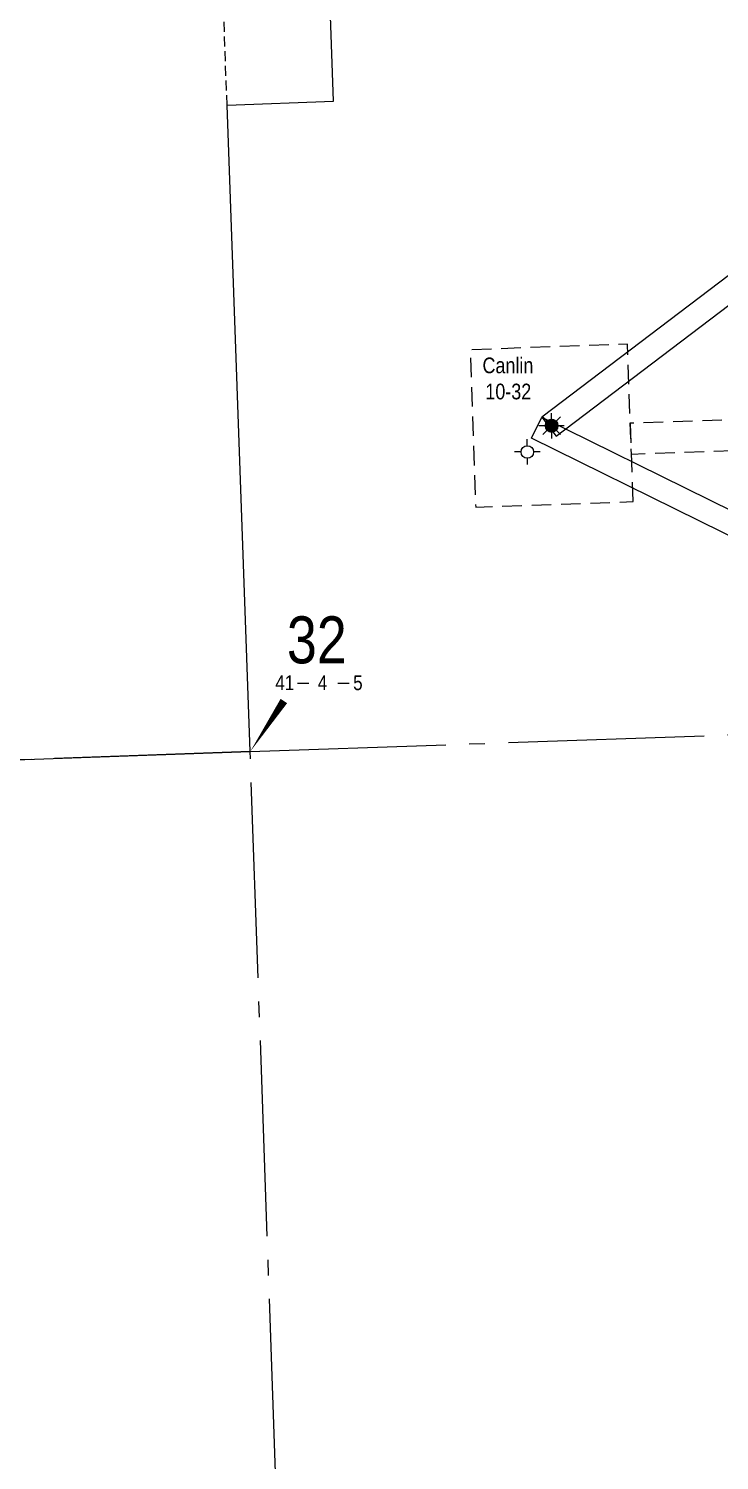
# Model space of a CAD drawing. Extents: x 665644 to 688844, y 5825051 to 5844826.
# Drawn here: x 666454 to 666895, y 5827278 to 5828192 of the extents above; entities that cross this region are included whole.
import ezdxf
from ezdxf.enums import TextEntityAlignment as Align

# ---------------------------------------------------------------- set-up
doc = ezdxf.new("R2010")
doc.units = 0
doc.header["$LTSCALE"] = 5
for name, pattern in [('foc-ACCESSROAD', [3.75, 2.5, -1.25]), ('foc-QUARTERLINE', [33, 25, -3, 2, -3]), ('foc-TRAV', [1.875, 1.25, -0.625])]:
    doc.linetypes.add(name, pattern=pattern)
for name, color, linetype in [('10', 1, 'Continuous'), ('9', 3, 'Continuous'), ('F-AR', 190, 'foc-ACCESSROAD'), ('F-RW', 190, 'Continuous'), ('F-WS', 190, 'foc-ACCESSROAD'), ('F-WS-S', 190, 'Continuous'), ('L-QSEC', 8, 'foc-QUARTERLINE'), ('L-SECLBL', 7, 'Continuous'), ('L-TITLEDB', 4, 'Continuous')]:
    doc.layers.add(name, color=color, linetype=linetype)
doc.layers.add('F-WS-T', color=190, linetype='Continuous', lineweight=9)
doc.styles.add('175L', font='ARIALN.TTF', dxfattribs={"height": 20})
doc.styles.add('80L', font='ARIALN.TTF', dxfattribs={"height": 10})
doc.styles.add('SIMPLEX', font='ARIALN.TTF')

# ---------------------------------------------------------------- blocks, each defined once
blk = doc.blocks.new('L-SECLBL')
at = {"layer": '9', "color": 7}
for p, q in [((-5.08, -27.83), (-12.29, -27.83)), ((20.7, -27.83), (13.5, -27.83))]:
    blk.add_line(p, q, dxfattribs=at)
at = {"layer": '10', "color": 2, "style": 'SIMPLEX'}
blk.add_attdef('SEC', text='', height=30, dxfattribs=at).set_placement((0, 0), align=Align.MIDDLE)
at = {"layer": '10', "color": 5, "style": '80L'}
blk.add_attdef('TWP', text='', height=9.5, dxfattribs=at).set_placement((-14.43, -27.37), align=Align.MIDDLE_RIGHT)
blk.add_attdef('RGE', text='', height=9.5, dxfattribs=at).set_placement((3.62, -27.37), align=Align.MIDDLE_CENTER)
blk.add_attdef('MER', text='', height=9.5, dxfattribs=at).set_placement((23.17, -27.37), align=Align.MIDDLE_LEFT)
blk = doc.blocks.new('GABD')
for p, q in [((-0.81, 0), (-1.62, 0)), ((0, 0.81), (0, 1.62)), ((1.62, 0), (0.81, 0)), ((0, -0.81), (0, -1.62))]:
    blk.add_line(p, q)
blk.add_circle((0, 0), 0.8)
blk = doc.blocks.new('GAS')
h = blk.add_hatch(color=255)
h.dxf.hatch_style = 1
edge = h.paths.add_edge_path()
edge.add_arc((0, 0), 0.9, 0, 360)
for p, q in [((-0.81, 0), (-1.62, 0)), ((-0.57, 0.57), (-1.14, 1.14)), ((0, 0.81), (0, 1.62)), ((0.57, 0.57), (1.14, 1.14)), ((1.62, 0), (0.81, 0)), ((-0.57, -0.57), (-1.14, -1.14)), ((0, -0.81), (0, -1.62)), ((1.14, -1.14), (0.57, -0.57))]:
    blk.add_line(p, q)
blk.add_circle((0, 0), 0.8)

msp = doc.modelspace()

# ---------------------------------------------------------------- linework, layer by layer
at = {"layer": 'F-AR', "flags": 128}
msp.add_lwpolyline([(667391.447, 5827939.589), (666839.182, 5827920.122), (666838.46, 5827940.229), (667390.725, 5827959.696)], close=True, dxfattribs=at)
at = {"layer": 'F-RW', "flags": 128}
for points in [[(666791.19, 5827931.776), (667098.083, 5828164.666), (667375.815, 5828375.551), (667375.122, 5828394.034), (667165.245, 5828234.826), (666781.964, 5827943.916)], [(667203.565, 5827719.36), (666775.449, 5827930.461), (666781.964, 5827943.916), (667210.191, 5827732.803)]]:
    msp.add_lwpolyline(points, close=True, dxfattribs=at)
at = {"layer": 'F-WS', "flags": 128}
msp.add_lwpolyline([(666840.265, 5827889.97), (666836.654, 5827990.489), (666736.133, 5827986.946), (666739.743, 5827886.427)], close=True, dxfattribs=at)
at = {"layer": 'F-WS-S', "linetype": 'foc-TRAV', "flags": 128}
msp.add_lwpolyline([(666580.946, 5828143.179), (666567.119, 5828534.54)], dxfattribs=at)
at = {"layer": 'L-QSEC', "flags": 128}
for points in [[(666595.747, 5827730.356), (667397.953, 5827758.456)], [(666595.747, 5827730.356), (665793.505, 5827701.924)], [(666624.003, 5826926.242), (666595.747, 5827730.356)]]:
    msp.add_lwpolyline(points, dxfattribs=at)
at = {"layer": 'L-SECLBL', "flags": 128}
msp.add_lwpolyline([(666595.747, 5827730.356, 0, 5, 0), (666617.252, 5827762.687, 0, 0, 0)], format="xyseb", dxfattribs=at)
at = {"layer": 'L-TITLEDB', "flags": 128}
msp.add_lwpolyline([(665798.678, 5827702.109), (666595.747, 5827730.356), (666580.946, 5828143.179), (666648.931, 5828145.731), (666635.238, 5828531.838), (666027.364, 5828510.399)], dxfattribs=at)

# ---------------------------------------------------------------- block references
at = {"layer": 'F-WS-S', "xscale": 5.000000000000001, "yscale": 5.000000000000001, "zscale": 5.000000000000001}
for name, p in [('GAS', (666788.199, 5827938.458)), ('GABD', (666772.69, 5827921.701))]:
    msp.add_blockref(name, p, dxfattribs=at)
at = {"layer": 'L-SECLBL'}
msp.add_blockref('L-SECLBL', (666638.305, 5827801.75), dxfattribs=at).add_auto_attribs({'SEC': '32', 'TWP': '41', 'RGE': '4', 'MER': '5'})

# ---------------------------------------------------------------- texts
at = {"layer": 'F-WS-T', "insert": (666743.743, 5827981.977), "char_height": 10, "attachment_point": 1, "style": '175L'}
msp.add_mtext_dynamic_manual_height_columns('\\pi0.32285;Canlin\\P\\pi2.151;10-32', width=31.76439, gutter_width=100, heights=[0], dxfattribs=at)

doc.saveas('drawing.dxf')
